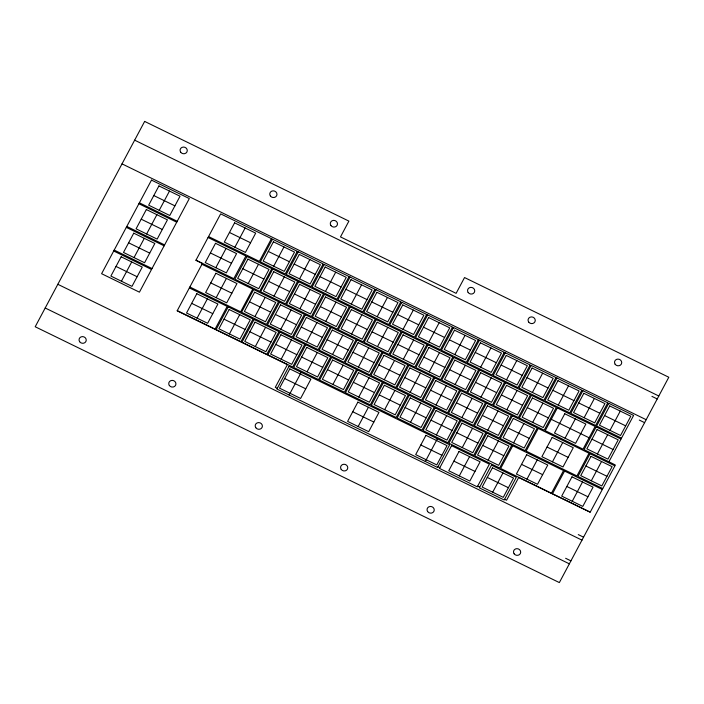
<?xml version="1.0" encoding="UTF-8"?>
<svg xmlns="http://www.w3.org/2000/svg" width="704" height="704" viewBox="0 0 704 704"><rect width="100%" height="100%" fill="white"/><g stroke="black" fill="none" stroke-linecap="round" stroke-linejoin="round"><path stroke-width="1.06" d="M121.431 281.222L131.701 261.95M134.024 257.594L144.302 238.322M146.626 233.966L156.895 214.694M159.218 210.329L169.488 191.066M277.288 388.318L275.282 387.341L287.382 364.637L177.153 310.834L202.409 263.446L195.923 260.278L220.66 213.875L271.454 238.665L259.354 261.369L208.56 236.579M215.794 267.722L226.063 248.45M197.085 318.146L207.354 298.874M234.872 247.254L245.142 227.99M216.163 297.686L226.433 278.414M248.213 283.545L258.482 264.273M229.434 333.942L239.712 314.67M273.706 266.209L283.976 246.946M254.927 316.606L265.206 297.334M274.014 296.138L284.284 276.866M255.306 346.562L265.575 327.298M299.578 278.837L309.848 259.565M280.799 329.234L291.069 309.962M299.878 308.766L310.147 289.494M281.178 359.19L291.447 339.918M325.442 291.465L335.711 272.193M306.671 341.854L316.941 322.59M325.75 321.394L336.019 302.122M289.15 395.023L301.25 372.319M307.041 371.818L317.31 352.546M351.314 304.093L361.583 284.821M332.534 354.482L342.804 335.21M351.613 334.022L361.882 314.75M332.913 384.446L343.182 365.174M377.177 316.721L387.446 297.449M358.406 367.11L368.676 347.838M377.485 346.641L387.754 327.369M358.776 397.065L369.046 377.802M403.049 329.34L413.318 310.077M358.142 426.536L368.412 407.264M384.27 379.738L394.548 360.466M403.348 359.269L413.626 339.997M384.648 409.693L394.918 390.421M428.912 341.968L439.19 322.696M410.142 392.357L420.411 373.094M429.22 371.897L439.49 352.625M410.511 422.321L420.79 403.049M454.784 354.596L465.054 335.324M436.014 404.985L446.283 385.713M455.092 384.525L465.362 365.253M436.383 434.949L446.653 415.677M425.304 461.481L437.413 438.777M480.656 367.224L490.926 347.952M461.877 417.613L472.146 398.341M480.955 397.144L491.225 377.881M462.255 447.577L472.525 428.305M506.519 379.843L516.789 360.58M459.29 475.904L469.568 456.632M487.749 430.241L498.018 410.969M506.827 409.772L517.097 390.5M488.118 460.196L498.388 440.924M532.391 392.471L542.661 373.199M513.612 442.869L523.882 423.597M492.703 492.21L502.973 472.938M532.69 422.4L542.969 403.128M558.254 405.099L568.533 385.827M526.962 479.151L537.231 459.888M552.455 461.824L562.725 442.552M565.048 438.187L575.318 418.924M584.126 417.727L594.396 398.455M572.246 501.257L582.516 481.994M597.397 453.983L607.666 434.711M609.998 430.355L620.268 411.083M591.29 480.779L601.559 461.507M608.802 461.71L615.243 464.948L614.794 465.802M620.902 439.006L621.394 438.082M590.093 512.134L518.663 477.514L506.563 500.227L504.601 499.268M602.193 489.43L602.686 488.506M134.649 140.166L658.803 396M651.93 396.378L657.228 398.966M122.021 163.865L646.175 419.698M271.19 239.158L272.202 239.65M297.062 251.786L298.074 252.278M322.925 264.414L323.937 264.906M348.797 277.033L349.809 277.534M374.66 289.661L375.672 290.154M400.532 302.289L401.544 302.782M426.395 314.917L427.407 315.41M452.267 327.545L453.279 328.038M478.139 340.164L479.151 340.657M504.002 352.792L505.014 353.285M529.874 365.42L530.886 365.913M555.738 378.048L556.75 378.541M581.61 390.667L582.622 391.16M607.482 403.295L608.494 403.788M639.302 420.077L644.591 422.655M153.806 195.554L174.9 205.85M229.46 232.47L250.554 242.774M268.294 251.434L289.388 261.73M294.158 264.053L315.26 274.349M320.03 276.681L341.123 286.977M345.902 289.309L366.995 299.605M371.765 301.937L392.858 312.233M397.637 314.556L418.73 324.852M423.5 327.184L444.602 337.48M449.372 339.812L470.466 350.108M475.244 352.44L496.338 362.736M501.107 365.068L522.201 375.364M526.979 377.687L548.073 387.983M552.842 390.315L573.945 400.611M578.714 402.943L599.808 413.239M604.578 415.571L625.68 425.867M139.392 202.822L177.214 221.285M138.899 203.746L176.722 222.209M208.067 237.503L245.89 255.966L233.79 278.67L195.958 260.207M141.214 219.182L162.307 229.478M210.382 252.938L231.475 263.234M242.801 268.761L263.894 279.057M268.602 281.354L289.696 291.65M294.466 293.982L315.559 304.278M320.338 306.61L341.431 316.906M346.201 319.238L367.303 329.534M372.073 331.857L393.166 342.153M397.936 344.485L419.038 354.781M423.808 357.113L444.902 367.409M449.68 369.741L470.774 380.037M475.543 382.36L496.637 392.665M501.415 394.988L522.509 405.284M527.278 407.616L548.381 417.912M551.267 419.32L589.098 437.782M591.985 439.199L613.087 449.495M126.79 226.45L164.622 244.913M126.306 227.374L164.129 245.837M201.951 264.299L252.745 289.089L240.645 311.793L189.851 287.003M128.612 242.81L149.714 253.106M210.751 282.902L231.845 293.198M249.515 301.822L270.618 312.118M275.387 314.45L296.481 324.746M301.259 327.07L322.353 337.366M327.122 339.698L348.216 349.994M352.994 352.326L374.088 362.622M378.858 364.954L399.96 375.25M404.73 377.573L425.823 387.878M430.602 390.201L451.695 400.497M456.465 402.829L477.558 413.125M482.337 415.457L503.43 425.753M508.2 428.085L529.302 438.381M547.043 447.04L568.137 457.336M585.878 465.995L606.971 476.291M114.198 250.078L152.029 268.541M113.705 251.002L151.536 269.465M189.358 287.927L227.181 306.39L215.081 329.094L177.258 310.631M116.019 266.438L137.113 276.734M191.673 303.362L212.766 313.658M224.022 319.158L245.124 329.454M249.894 331.778L270.987 342.074M275.766 344.406L296.859 354.702M301.629 357.034L322.722 367.33M327.501 369.662L348.594 379.958M353.364 382.29L374.466 392.586M379.236 394.909L400.33 405.205M405.099 407.537L426.202 417.833M430.971 420.165L452.065 430.461M456.843 432.793L477.937 443.089M482.706 445.412L503.8 455.708M521.541 464.367L542.643 474.672M566.834 486.482L587.937 496.778M284.654 378.523L305.747 388.819M352.73 411.752L373.833 422.048M420.807 444.981L441.91 455.277M453.878 461.12L474.98 471.416M487.291 477.426L508.385 487.722M578.266 534.591L583.554 537.178M437.95 466.734L439.85 467.667M477.682 486.13L479.75 487.142M57.825 284.302L581.979 540.135M565.638 558.29L570.926 560.868M45.197 308L569.351 563.834M144.646 121.414L35.2 326.753L559.354 582.586L668.8 377.247L464.543 277.552L456.122 293.348L340.49 236.905L348.902 221.109L144.646 121.414M151.492 180.11L101.605 273.706L139.427 292.169L189.314 198.572L151.492 180.11M121.158 256.802L110.889 276.074L131.982 286.37L142.252 267.098L121.158 256.802M133.751 233.174L123.482 252.446L144.575 262.742L154.845 243.47L133.751 233.174M146.344 209.546L136.074 228.818L157.168 239.114L167.438 219.842L146.344 209.546M158.937 185.918L148.667 205.181L169.77 215.486L180.039 196.214L158.937 185.918M215.512 243.302L205.242 262.574L226.336 272.87L236.606 253.598L215.512 243.302M196.812 293.726L186.534 312.998L207.636 323.294L217.906 304.022L196.812 293.726M234.59 222.842L224.321 242.106L245.414 252.402L255.684 233.138L234.59 222.842M215.89 273.266L205.612 292.538L226.714 302.834L236.984 283.562L215.89 273.266M246.972 256.494L234.863 279.198L259.723 291.333L271.823 268.629L246.972 256.494M247.931 259.125L237.662 278.397L258.755 288.693L269.034 269.421L247.931 259.125M228.193 306.882L216.093 329.586L240.953 341.722L253.053 319.018L228.193 306.882M229.161 309.522L218.891 328.794L239.985 339.09L250.254 319.818L229.161 309.522M272.466 239.158L260.366 261.862L285.217 273.997L297.317 251.293L272.466 239.158M273.425 241.798L263.155 261.061L284.258 271.366L294.527 252.094L273.425 241.798M253.686 289.546L241.586 312.259L266.446 324.386L278.546 301.682L253.686 289.546M254.654 292.186L244.385 311.458L265.478 321.754L275.748 302.482L254.654 292.186M272.765 269.086L260.665 291.79L285.525 303.926L297.625 281.222L272.765 269.086M273.733 271.718L263.463 290.99L284.557 301.286L294.826 282.014L273.733 271.718M254.065 319.51L241.965 342.214L266.816 354.35L278.925 331.646L254.065 319.51M255.033 322.142L244.754 341.414L265.857 351.71L276.126 332.446L255.033 322.142M298.329 251.786L286.229 274.49L311.089 286.625L323.189 263.921L298.329 251.786M299.297 254.417L289.027 273.689L310.121 283.985L320.39 264.713L299.297 254.417M279.558 302.174L267.458 324.878L292.31 337.014L304.418 314.31L279.558 302.174M280.526 304.814L270.248 324.086L291.35 334.382L301.62 315.11L280.526 304.814M298.637 281.714L286.537 304.418L311.388 316.554L323.497 293.841L298.637 281.714M299.605 284.346L289.335 303.618L310.429 313.914L320.698 294.642L299.605 284.346M279.928 332.138L267.828 354.842L292.688 366.978L304.788 344.265L279.928 332.138M280.896 334.77L270.626 354.042L291.72 364.338L301.99 345.066L280.896 334.77M324.201 264.414L312.101 287.118L336.952 299.253L349.061 276.54L324.201 264.414M325.169 267.045L314.89 286.317L335.993 296.613L346.262 277.341L325.169 267.045M305.43 314.802L293.322 337.506L318.182 349.642L330.282 326.938L305.43 314.802M306.39 317.434L296.12 336.706L317.214 347.002L327.483 327.738L306.39 317.434M324.509 294.334L312.4 317.046L337.26 329.173L349.36 306.469L324.509 294.334M325.468 296.974L315.198 316.246L336.292 326.542L346.57 307.27L325.468 296.974M289.001 366.344L276.901 389.048L437.562 467.465L449.662 444.761L289.001 366.344M289.793 368.887L279.523 388.159L300.617 398.455L310.886 379.183L289.793 368.887M305.8 344.766L293.7 367.47L318.551 379.597L330.66 356.893L305.8 344.766M306.768 347.398L296.498 366.67L317.592 376.966L327.862 357.694L306.768 347.398M350.073 277.033L337.964 299.746L362.824 311.872L374.924 289.168L350.073 277.033M351.032 279.673L340.762 298.945L361.856 309.241L372.126 289.969L351.032 279.673M331.294 327.43L319.194 350.134L344.054 362.27L356.154 339.557L331.294 327.43M332.262 330.062L321.992 349.334L343.086 359.63L353.355 340.358L332.262 330.062M350.372 306.962L338.272 329.666L363.132 341.801L375.232 319.097L350.372 306.962M351.34 309.602L341.07 328.865L362.164 339.17L372.434 319.898L351.34 309.602M331.672 357.386L319.563 380.098L344.423 392.225L356.523 369.521L331.672 357.386M332.631 360.026L322.362 379.298L343.455 389.594L353.734 370.322L332.631 360.026M375.936 289.661L363.836 312.365L388.696 324.5L400.796 301.796L375.936 289.661M376.904 292.301L366.634 311.573L387.728 321.869L397.998 302.597L376.904 292.301M357.166 340.058L345.057 362.762L369.917 374.889L382.017 352.185L357.166 340.058M358.125 342.69L347.855 361.962L368.949 372.258L379.227 352.986L358.125 342.69M376.244 319.59L364.144 342.294L388.995 354.429L401.095 331.725L376.244 319.59M377.203 322.221L366.934 341.493L388.036 351.789L398.306 332.517L377.203 322.221M357.535 370.014L345.435 392.718L370.295 404.853L382.395 382.149L357.535 370.014M358.503 372.654L348.234 391.917L369.327 402.213L379.597 382.95L358.503 372.654M401.808 302.289L389.699 324.993L414.559 337.128L426.659 314.424L401.808 302.289M402.767 304.92L392.498 324.192L413.591 334.488L423.87 315.225L402.767 304.92M383.029 352.678L370.929 375.39L395.789 387.517L407.889 364.813L383.029 352.678M357.87 402.116L347.6 421.388L368.694 431.684L378.963 412.412L357.87 402.116M383.997 355.318L373.727 374.59L394.821 384.886L405.09 365.614L383.997 355.318M402.107 332.218L390.007 354.922L414.867 367.057L426.967 344.344L402.107 332.218M403.075 334.849L392.806 354.121L413.899 364.417L424.169 345.145L403.075 334.849M383.407 382.642L371.307 405.346L396.158 417.481L408.258 394.777L383.407 382.642M384.366 385.273L374.097 404.545L395.199 414.841L405.469 395.569L384.366 385.273M427.671 314.917L415.571 337.621L440.431 349.756L452.531 327.043L427.671 314.917M428.639 317.548L418.37 336.82L439.463 347.116L449.733 327.844L428.639 317.548M408.901 365.306L396.801 388.01L421.652 400.145L433.761 377.441L408.901 365.306M409.869 367.946L399.59 387.209L420.693 397.505L430.962 378.242L409.869 367.946M427.979 344.837L415.879 367.55L440.73 379.676L452.839 356.972L427.979 344.837M428.947 347.477L418.669 366.749L439.771 377.045L450.041 357.773L428.947 347.477M409.27 395.27L397.17 417.974L422.03 430.109L434.13 407.396L409.27 395.27M410.238 397.901L399.969 417.173L421.062 427.469L431.332 408.197L410.238 397.901M453.543 327.545L441.443 350.249L466.294 362.375L478.403 339.671L453.543 327.545M454.511 330.176L444.233 349.448L465.335 359.744L475.605 340.472L454.511 330.176M434.764 377.934L422.664 400.638L447.524 412.773L459.624 390.069L434.764 377.934M435.732 380.565L425.462 399.837L446.556 410.133L456.826 390.861L435.732 380.565M453.851 357.465L441.742 380.169L466.602 392.304L478.702 369.6L453.851 357.465M454.81 360.105L444.541 379.377L465.634 389.673L475.904 370.401L454.81 360.105M435.142 407.889L423.042 430.602L447.894 442.728L460.002 420.024L435.142 407.889M436.11 410.529L425.832 429.801L446.934 440.097L457.204 420.825L436.11 410.529M425.946 435.345L415.677 454.617L436.77 464.913L447.04 445.641L425.946 435.345M479.406 340.164L467.306 362.877L492.166 375.003L504.266 352.299L479.406 340.164M480.374 342.804L470.105 362.076L491.198 372.372L501.468 353.1L480.374 342.804M460.636 390.562L448.536 413.266L473.387 425.401L485.496 402.688L460.636 390.562M461.604 393.193L451.334 412.465L472.428 422.761L482.698 403.489L461.604 393.193M479.714 370.093L467.614 392.797L492.474 404.932L504.574 382.228L479.714 370.093M480.682 372.733L470.413 391.996L491.506 402.292L501.776 383.029L480.682 372.733M461.014 420.517L448.906 443.221L473.766 455.356L485.866 432.652L461.014 420.517M461.974 423.157L451.704 442.429L472.798 452.725L483.067 433.453L461.974 423.157M451.563 445.685L439.463 468.389L477.286 486.851L489.394 464.147L451.563 445.685M505.278 352.792L493.178 375.496L518.03 387.631L530.138 364.927L505.278 352.792M506.246 355.432L495.977 374.695L517.07 384.991L527.34 365.728L506.246 355.432M459.017 451.484L448.747 470.756L469.841 481.052L480.11 461.78L459.017 451.484M486.508 403.181L474.399 425.894L499.259 438.02L511.359 415.316L486.508 403.181M487.467 405.821L477.198 425.093L498.291 435.389L508.57 416.117L487.467 405.821M505.586 382.721L493.478 405.425L518.338 417.56L530.438 394.847L505.586 382.721M506.546 385.352L496.276 404.624L517.37 414.92L527.648 395.648L506.546 385.352M486.878 433.145L474.778 455.849L499.638 467.984L511.738 445.28L486.878 433.145M487.846 435.776L477.576 455.048L498.67 465.344L508.939 446.081L487.846 435.776M531.15 365.42L519.042 388.124L543.902 400.259L556.002 377.555L531.15 365.42M532.11 368.051L521.84 387.323L542.934 397.619L553.212 378.347L532.11 368.051M512.371 415.809L500.271 438.513L525.131 450.648L537.231 427.944L512.371 415.809M513.339 418.449L503.07 437.721L524.163 448.017L534.433 428.745L513.339 418.449M491.462 465.159L479.362 487.863L504.214 499.998L516.314 477.294L491.462 465.159M492.422 467.79L482.152 487.062L503.254 497.358L513.524 478.086L492.422 467.79M531.45 395.349L519.35 418.053L544.21 430.179L556.31 407.475L531.45 395.349M532.418 397.98L522.148 417.252L543.242 427.548L553.511 408.276L532.418 397.98M512.75 445.773L500.641 468.477L551.443 493.266L563.543 470.562L512.75 445.773M557.014 378.048L544.914 400.752L569.774 412.887L581.874 390.174L557.014 378.048M557.982 380.679L547.712 399.951L568.806 410.247L579.075 390.975L557.982 380.679M538.243 428.437L526.143 451.141L576.937 475.93L589.037 453.226L538.243 428.437M526.68 454.74L516.41 474.003L537.504 484.299L547.774 465.036L526.68 454.74M557.322 407.968L545.222 430.681L583.044 449.143L595.144 426.43L557.322 407.968M552.174 437.404L541.904 456.676L562.998 466.972L573.267 447.7L552.174 437.404M564.766 413.767L554.497 433.039L575.59 443.335L585.869 424.072L564.766 413.767M582.886 390.667L570.786 413.38L595.637 425.506L607.737 402.802L582.886 390.667M583.845 393.307L573.575 412.579L594.678 422.875L604.947 403.603L583.845 393.307M564.564 471.064L552.464 493.768L590.207 512.186L602.307 489.482L564.564 471.064M596.156 426.923L584.056 449.636L608.916 461.762L621.016 439.058L596.156 426.923M608.749 403.295L596.649 425.999L621.509 438.134L633.609 415.43L608.749 403.295M571.974 476.846L561.704 496.109L582.798 506.414L593.067 487.142L571.974 476.846M597.124 429.563L586.854 448.835L607.948 459.131L618.218 439.859L597.124 429.563M609.717 405.935L599.447 425.207L620.541 435.503L630.81 416.231L609.717 405.935M590.049 453.719L577.949 476.432L602.8 488.558L614.9 465.854L590.049 453.719M591.008 456.359L580.738 475.631L601.841 485.927L612.11 466.655L591.008 456.359M180.682 152.187A3.626 3.344 13.9 0 0 186.912 151.994A3.626 3.344 13.9 0 0 183.41 147.057A3.626 3.344 13.9 0 0 180.682 152.187M270.38 195.967A3.626 3.344 13.9 0 0 276.61 195.774A3.626 3.344 13.9 0 0 273.117 190.837A3.626 3.344 13.9 0 0 270.38 195.967M330.898 225.509A3.626 3.344 13.9 0 0 337.128 225.315A3.626 3.344 13.9 0 0 333.634 220.378A3.626 3.344 13.9 0 0 330.898 225.509M615.129 364.232A3.626 3.344 13.9 0 0 621.359 364.047A3.626 3.344 13.9 0 0 617.866 359.102A3.626 3.344 13.9 0 0 615.129 364.232M528.669 322.036A3.626 3.344 13.9 0 0 534.899 321.842A3.626 3.344 13.9 0 0 531.406 316.906A3.626 3.344 13.9 0 0 528.669 322.036M468.151 292.494A3.626 3.344 13.9 0 0 474.382 292.301A3.626 3.344 13.9 0 0 470.888 287.364A3.626 3.344 13.9 0 0 468.151 292.494M79.649 341.73A3.626 3.344 13.9 0 0 85.879 341.537A3.626 3.344 13.9 0 0 82.386 336.6A3.626 3.344 13.9 0 0 79.649 341.73M169.347 385.51A3.626 3.344 13.9 0 0 175.578 385.317A3.626 3.344 13.9 0 0 172.084 380.38A3.626 3.344 13.9 0 0 169.347 385.51M514.105 553.784A3.626 3.344 13.9 0 0 520.335 553.59A3.626 3.344 13.9 0 0 516.842 548.654A3.626 3.344 13.9 0 0 514.105 553.784M427.645 511.579A3.626 3.344 13.9 0 0 433.875 511.394A3.626 3.344 13.9 0 0 430.382 506.449A3.626 3.344 13.9 0 0 427.645 511.579M341.185 469.383A3.626 3.344 13.9 0 0 347.415 469.19A3.626 3.344 13.9 0 0 343.922 464.253A3.626 3.344 13.9 0 0 341.185 469.383M255.807 427.715A3.626 3.344 13.9 0 0 262.038 427.522A3.626 3.344 13.9 0 0 258.544 422.585A3.626 3.344 13.9 0 0 255.807 427.715"/></g></svg>
